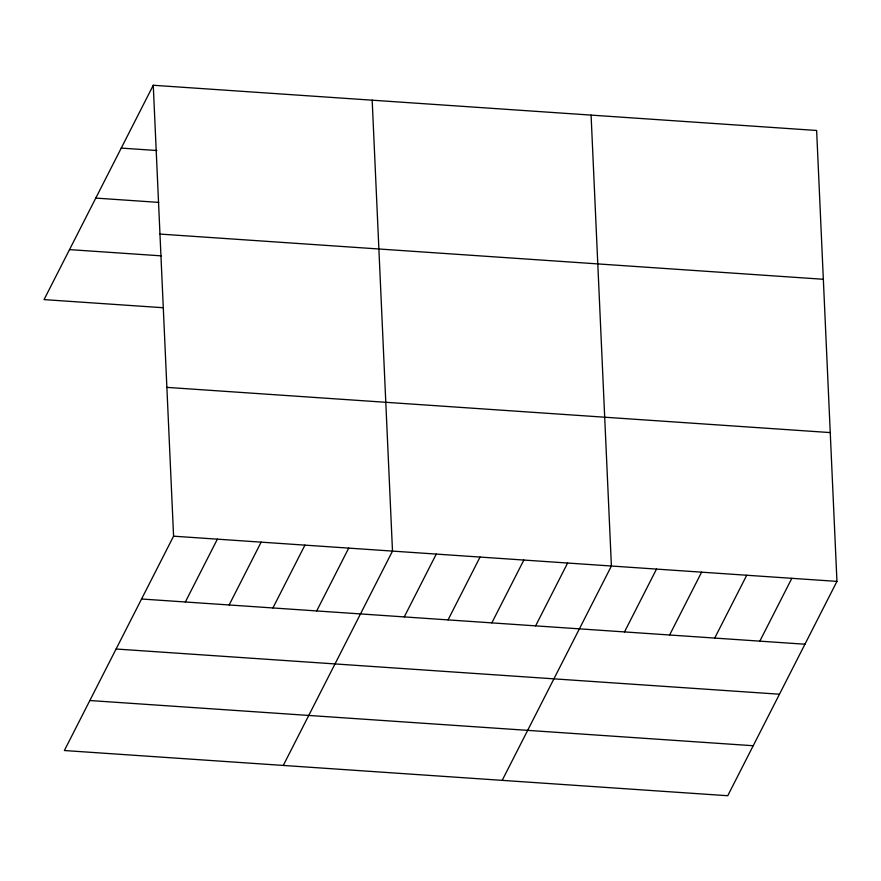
<?xml version="1.0" encoding="UTF-8"?>
<svg xmlns="http://www.w3.org/2000/svg" width="881" height="881" viewBox="0 0 881 881"><rect width="100%" height="100%" fill="white"/><g stroke="black" fill="none" stroke-linecap="round" stroke-linejoin="round"><path stroke-width="1.32" d="M153.261 85.27L173.579 536.177L64.368 750.524L727.739 795.73L836.95 581.394L816.632 130.476L153.261 85.27L44.05 299.606L163.084 307.722M185.351 601.987L217.365 539.161M229.137 604.972L261.139 542.145M272.912 607.956L304.925 545.13M316.697 610.94L348.711 548.114M283.275 765.446L392.497 551.099L372.178 100.192M404.258 616.909L436.271 554.083M448.044 619.894L480.057 557.067M491.829 622.878L523.843 560.052M535.615 625.862L567.617 563.036M502.192 780.357L611.403 566.02L591.085 115.103M624.497 631.919L656.51 569.093M669.615 634.992L701.617 572.165M714.722 638.064L746.736 575.238M759.829 641.137L791.843 578.31M121.248 148.096L156.829 150.519M95.776 198.093L158.712 202.388M159.968 234.071L823.339 279.277M69.522 249.609L161.201 255.853M166.872 387.376L830.243 432.582M173.579 536.177L836.95 581.394M141.566 599.003L804.937 644.22M116.094 649.011L779.465 694.217M89.84 700.527L753.211 745.733"/></g></svg>
